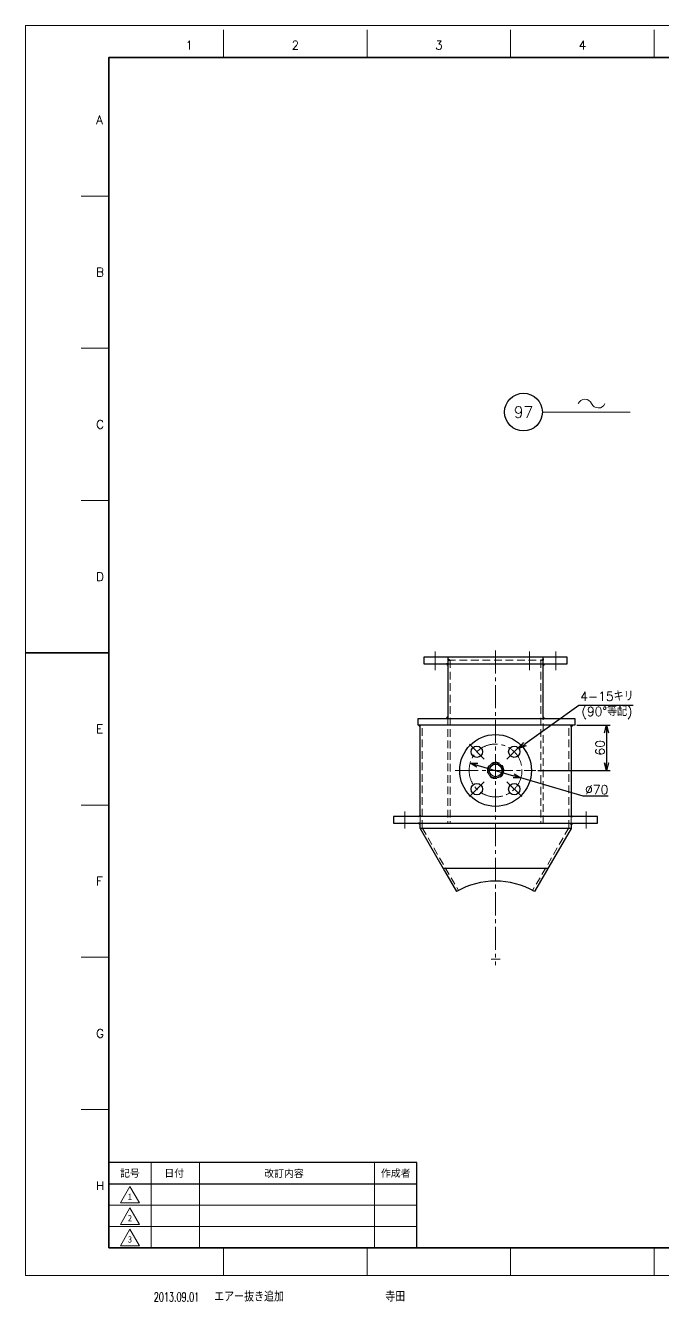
# Model space of a CAD drawing. Header units: millimetres. Extents: x 0 to 2352, y -34 to 1655.
# Drawn here: x 0 to 844, y -34 to 1655 of the extents above; entities that cross this region are included whole.
import ezdxf
from ezdxf import colors
from ezdxf.entities.mleader import LeaderData, LeaderLine
from ezdxf.enums import TextEntityAlignment as Align
from ezdxf.math import Vec2, Vec3

# ---------------------------------------------------------------- set-up
doc = ezdxf.new("R2010")
doc.units = ezdxf.units.MM
doc.header["$LTSCALE"] = 1.6
doc.header["$PDMODE"] = 99
doc.header["$PDSIZE"] = 1
doc.linetypes.add('CENTER2', pattern=[28.575, 19.05, -3.175, 3.175, -3.175])
doc.linetypes.add('HIDDEN', pattern=[9.525, 6.35, -3.175])
for name, color, linetype, lineweight in [('04_HIDDEN', 2, 'HIDDEN', 13), ('05_CENTER', 4, 'CENTER2', 13), ('08_DIM', 3, 'Continuous', 13), ('90_FRAME', 5, 'Continuous', 35)]:
    doc.layers.add(name, color=color, linetype=linetype, lineweight=lineweight)
doc.layers.add('91_BLANK', color=5, linetype='Continuous', lineweight=0, plot=False)
doc.styles.add('KSS_TXT', font='txt.shx', dxfattribs={"bigfont": 'extfont2.shx'})
doc.styles.add('MS_G', font='MS Gothic.ttf')
doc.styles.get("Standard").update_dxf_attribs({"font": 'txt.shx', "bigfont": 'extfont2.shx'})
doc.styles.add('表題用', font='MS PGothic.ttf')
doc.dimstyles.new('KSS_DIM', dxfattribs={"dimscale": 4, "dimtxt": 3, "dimasz": 2.5, "dimexe": 1.25, "dimexo": 0.625, "dimtad": 1, "dimdsep": 46, "dimtxsty": 'KSS_TXT', "dimblk": 'OPEN30', "dimcen": 0, "dimazin": 2, "dimtfac": 0.75, "dimtmove": 0, "dimatfit": 3, "dimldrblk": 'OPEN30', "dimfxl": 1.25, "dimtolj": 1, "dimarcsym": 0})
doc.dimstyles.new('KSS_DIM$3', dxfattribs={"dimscale": 4, "dimtxt": 3, "dimasz": 2.5, "dimexe": 1.25, "dimexo": 0.625, "dimtad": 1, "dimtih": 1, "dimtoh": 1, "dimdsep": 46, "dimtxsty": 'KSS_TXT', "dimblk": 'OPEN30', "dimcen": 0, "dimazin": 2, "dimtfac": 0.75, "dimtofl": 0, "dimtmove": 0, "dimatfit": 3, "dimldrblk": 'OPEN30', "dimfxl": 1.25, "dimtolj": 1, "dimarcsym": 0})

# ---------------------------------------------------------------- blocks, each defined once
blk = doc.blocks.new('AM_BALLOON1')
at = {"transparency": 16777216}
blk.add_circle((0, 0), 5, dxfattribs=at)
blk.add_attdef('B_NUMBER', text='', height=3, dxfattribs=at).set_placement((0, 0), align=Align.MIDDLE_CENTER)
blk = doc.blocks.new('_OPEN')
at = {"color": 0, "linetype": 'ByBlock'}
for p, q in [((-1, 0.17), (0, 0)), ((0, 0), (-1, -0.17)), ((0, 0), (-1, 0))]:
    blk.add_line(p, q, dxfattribs=at)
blk = doc.blocks.new('p1ba05')
for centre, start, end in [((-2.95, 0.29), 24.2276, 155.5758), ((0, 1.62), 204.2276, 335.5758)]:
    blk.add_arc(centre, 1.62, start, end)
blk = doc.blocks.new('_Open30')
at = {"color": 0, "linetype": 'ByBlock', "lineweight": -2}
for p, q in [((-1, 0.27), (0, 0)), ((0, 0), (-1, -0.27)), ((0, 0), (-1, 0))]:
    blk.add_line(p, q, dxfattribs=at)
blk = doc.blocks.new('*D182')
at = {"layer": '08_DIM', "color": 0, "lineweight": -2, "transparency": 16777216}
for p, q in [((730, 729), (774.5, 729)), ((769.5, 719), (769.5, 679)), ((678.3, 669), (774.5, 669))]:
    blk.add_line(p, q, dxfattribs=at)
at = {"layer": 'Defpoints', "color": 0, "transparency": 16777216}
for p in [(727.5, 729), (675.8, 669), (769.5, 669)]:
    blk.add_point(p, dxfattribs=at)
at = {"layer": '08_DIM', "color": 0, "lineweight": -2, "transparency": 16777216, "xscale": 10, "yscale": 10, "zscale": 10}
for p, rotation in [((769.5, 729), 90), ((769.5, 669), 270)]:
    blk.add_blockref('_Open30', p, dxfattribs=dict(at, rotation=rotation))
at = {"layer": '08_DIM', "color": 0, "transparency": 16777216, "insert": (761, 699), "char_height": 12, "attachment_point": 5, "rotation": 90, "style": 'KSS_TXT'}
blk.add_mtext('\\A1;60', dxfattribs=at)
blk = doc.blocks.new('*D200')
at = {"layer": '08_DIM', "color": 0, "lineweight": -2, "transparency": 16777216}
for p, q in [((732.6, 755.1), (661.5, 703.9)), ((804.9, 755.1), (732.6, 755.1))]:
    blk.add_line(p, q, dxfattribs=at)
at = {"layer": 'Defpoints', "color": 0, "transparency": 16777216}
for p in [(653.4, 698.1), (641.2, 689.3)]:
    blk.add_point(p, dxfattribs=at)
at = {"layer": '08_DIM', "color": 0, "lineweight": -2, "transparency": 16777216, "xscale": 10, "yscale": 10, "zscale": 10, "rotation": 215.7228221517167}
blk.add_blockref('_Open30', (653.4, 698.1), dxfattribs=at)
at = {"layer": '08_DIM', "color": 0, "transparency": 16777216, "insert": (770, 755.1), "char_height": 12, "attachment_point": 5, "style": 'KSS_TXT'}
blk.add_mtext('\\A1;4-15キリ\\P(90°等配)', dxfattribs=at)
blk = doc.blocks.new('*D201')
at = {"layer": '08_DIM', "color": 0, "lineweight": -2, "transparency": 16777216}
for p, q in [((588.9, 678.8), (646.5, 662)), ((738.7, 635.1), (656.1, 659.2)), ((771.7, 635.1), (738.7, 635.1))]:
    blk.add_line(p, q, dxfattribs=at)
at = {"layer": 'Defpoints', "color": 0, "transparency": 16777216}
for p in [(588.9, 678.8), (656.1, 659.2)]:
    blk.add_point(p, dxfattribs=at)
at = {"layer": '08_DIM', "color": 0, "lineweight": -2, "transparency": 16777216, "xscale": 10, "yscale": 10, "zscale": 10}
for p, rotation in [((588.9, 678.8), 163.7517484770488), ((656.1, 659.2), 343.7517484770489)]:
    blk.add_blockref('_Open30', p, dxfattribs=dict(at, rotation=rotation))
at = {"layer": '08_DIM', "color": 0, "transparency": 16777216, "insert": (756.4, 643.6), "char_height": 12, "attachment_point": 5, "style": 'KSS_TXT'}
blk.add_mtext('\\A1;%%C70', dxfattribs=at)

msp = doc.modelspace()

# ---------------------------------------------------------------- linework, layer by layer
at = {"color": 0}
for p, q in [((522.514, 608.99), (522.514, 728.99)), ((722.514, 728.99), (722.514, 608.99)), ((522.514, 592.195), (522.514, 599.99)), ((522.514, 592.195), (555.014, 535.904)), ((722.514, 592.196), (690.014, 535.904)), ((722.514, 598.99), (722.514, 591.196)), ((555.013, 535.904), (570.764, 508.624)), ((690.014, 535.904), (674.262, 508.62))]:
    msp.add_line(p, q, dxfattribs=at)
at = {"color": 3}
for p, q in [((722.514, 592.196), (522.514, 592.195)), ((691.796, 538.99), (553.232, 538.99))]:
    msp.add_line(p, q, dxfattribs=at)
at = {"color": 0}
for points in [[(527.514, 809.99), (717.514, 809.99), (717.514, 818.99), (527.514, 818.99)], [(520.059, 737.99), (727.514, 737.99), (727.514, 728.99), (520.059, 728.99)], [(757.514, 607.99), (487.514, 607.99), (487.514, 598.99), (757.514, 598.99)]]:
    msp.add_lwpolyline(points, close=True, dxfattribs=at)
msp.add_lwpolyline([(685.514, 738.99), (685.514, 818.99), (559.514, 818.99), (559.514, 738.99)], dxfattribs=at)
at = {"color": 3}
for points in [[(559.514, 814.99), (561.514, 814.99), (559.514, 816.99), (559.514, 816.99)], [(685.514, 814.99), (683.514, 814.99), (685.514, 816.99), (685.514, 816.99)], [(559.514, 809.99), (557.514, 809.99), (559.514, 807.99), (559.514, 807.99)], [(685.514, 809.99), (687.514, 809.99), (685.514, 807.99), (685.514, 807.99)], [(522.514, 728.99), (520.514, 728.99), (522.514, 726.99), (522.514, 726.99)], [(559.514, 737.99), (557.514, 737.99), (559.514, 739.99), (559.514, 739.99)], [(685.514, 737.99), (687.514, 737.99), (685.514, 739.99), (685.514, 739.99)], [(722.514, 728.99), (724.514, 728.99), (722.514, 726.99), (722.514, 726.99)], [(522.514, 607.99), (520.514, 607.99), (522.514, 609.99), (522.514, 609.99)], [(722.514, 607.99), (724.514, 607.99), (722.514, 609.99), (722.514, 609.99)], [(522.514, 598.99), (520.514, 598.99), (522.514, 596.99), (522.514, 596.99)], [(722.514, 598.99), (724.514, 598.99), (722.514, 596.99), (722.514, 596.99)]]:
    msp.add_lwpolyline(points, close=True, dxfattribs=at)
at = {"color": 0}
for centre, radius in [((622.514, 668.99), 47.5), ((597.765, 693.739), 7.5), ((647.263, 693.739), 7.5), ((622.514, 668.99), 10), ((622.514, 668.99), 8.35), ((597.765, 644.241), 7.5), ((647.263, 644.241), 7.5)]:
    msp.add_circle(centre, radius, dxfattribs=at)
msp.add_arc((622.514, 418.99), 103.5, 60, 120, dxfattribs=at)
at = {"layer": '04_HIDDEN'}
for p, q in [((559.514, 814.99), (685.514, 814.99)), ((562.514, 814.99), (562.514, 598.99)), ((682.514, 814.99), (682.514, 598.99)), ((525.514, 592.998), (525.514, 728.99)), ((719.514, 593), (719.514, 728.99)), ((522.514, 598.99), (522.514, 607.99)), ((525.514, 592.998), (573.397, 510.064)), ((719.514, 593), (671.629, 510.06)), ((722.514, 598.99), (722.514, 607.99))]:
    msp.add_line(p, q, dxfattribs=at)
for points in [[(559.514, 818.99), (527.514, 818.99), (527.514, 809.99), (559.514, 809.99)], [(685.514, 818.99), (717.514, 818.99), (717.514, 809.99), (685.514, 809.99)]]:
    msp.add_lwpolyline(points, close=True, dxfattribs=at)
msp.add_lwpolyline([(559.514, 738.99), (559.514, 598.99), (685.514, 598.99), (685.514, 738.99)], dxfattribs=at)
msp.add_circle((622.514, 668.99), 10.85, dxfattribs=at)
at = {"layer": '05_CENTER'}
for p, q in [((542.514, 802.022), (542.514, 826.711)), ((622.514, 827.665), (622.514, 411.145)), ((667.514, 802.022), (667.514, 826.711)), ((702.514, 802.022), (702.514, 826.711)), ((607.626, 683.878), (587.905, 703.599)), ((637.403, 683.878), (657.123, 703.599)), ((569.183, 668.99), (675.846, 668.99)), ((607.626, 654.102), (587.905, 634.381)), ((637.403, 654.102), (657.123, 634.381)), ((502.514, 614.633), (502.514, 592.305)), ((742.514, 614.633), (742.514, 592.305)), ((628.51, 418.99), (616.518, 418.99))]:
    msp.add_line(p, q, dxfattribs=at)
msp.add_circle((622.514, 668.99), 35, dxfattribs=at)
at = {"layer": '08_DIM'}
msp.add_line((684.536, 1143.557), (800.903, 1143.557), dxfattribs=at)
at = {"layer": '90_FRAME', "color": 4, "lineweight": 13}
for p, q in [((262.346, 1613), (262.346, 1649.812)), ((452.437, 1613), (452.437, 1649.812)), ((642.528, 1613), (642.528, 1649.812)), ((832.619, 1613), (832.619, 1649.812)), ((110.322, 1429.72), (73.51, 1429.72)), ((110.322, 1228.088), (73.51, 1228.088)), ((110.322, 1026.456), (73.51, 1026.456)), ((110.322, 623.192), (73.51, 623.192)), ((110.322, 421.56), (73.51, 421.56)), ((110.322, 219.928), (73.51, 219.928)), ((262.346, 0), (262.346, 36.647)), ((452.437, 0), (452.437, 36.647)), ((642.528, 0), (642.528, 36.647)), ((832.619, 0), (832.619, 36.647))]:
    msp.add_line(p, q, dxfattribs=at)
at = {"layer": '90_FRAME'}
msp.add_line((0, 824.824), (110.322, 824.824), dxfattribs=at)
at = {"layer": '90_FRAME', "color": 0, "lineweight": 13}
for p, q in [((166.322, 36.647), (166.322, 149.79)), ((230.322, 36.647), (230.322, 149.79)), ((462.322, 36.647), (462.322, 149.79)), ((110.322, 93.219), (518.322, 93.219)), ((110.322, 64.933), (518.322, 64.933))]:
    msp.add_line(p, q, dxfattribs=at)
at = {"layer": '90_FRAME', "color": 0, "lineweight": 25}
msp.add_line((110.322, 121.504), (518.322, 121.504), dxfattribs=at)
at = {"layer": '90_FRAME'}
msp.add_lwpolyline([(110.322, 36.647), (2315.279, 36.647), (2315.279, 1613), (110.322, 1613)], close=True, dxfattribs=at)
at = {"layer": '90_FRAME', "color": 0, "lineweight": 25}
msp.add_lwpolyline([(110.322, 36.647), (518.322, 36.647), (518.322, 149.79), (110.322, 149.79)], close=True, dxfattribs=at)
at = {"layer": '90_FRAME', "color": 0, "lineweight": 13}
for points in [[(125.594, 96.223), (138.322, 118.269), (151.051, 96.223), (125.594, 96.223)], [(125.594, 67.937), (138.322, 89.984), (151.051, 67.937), (125.594, 67.937)], [(125.594, 39.652), (138.322, 61.698), (151.051, 39.652), (125.594, 39.652)]]:
    msp.add_lwpolyline(points, dxfattribs=at)
at = {"layer": '91_BLANK'}
msp.add_lwpolyline([(0, 0), (2352.09, 0), (2352.09, 1655.492), (0, 1655.492)], close=True, dxfattribs=at)

# ---------------------------------------------------------------- block references
at = {"layer": '08_DIM', "xscale": 6, "yscale": 6, "zscale": 6}
msp.add_blockref('p1ba05', (758.558, 1149.027), dxfattribs=at)

# ---------------------------------------------------------------- texts
at = {"layer": '90_FRAME', "color": 0, "lineweight": 13, "style": 'KSS_TXT'}
for s, p in [('1', (216.91, 1620.332)), ('2', (357.392, 1620.332)), ('3', (547.482, 1620.332)), ('4', (737.573, 1620.332))]:
    msp.add_text(s, height=11.36, dxfattribs=at).set_placement(p, align=Align.BOTTOM_CENTER)
for s, p in [('A', (93.599, 1530.536)), ('B', (93.599, 1328.904)), ('C', (93.599, 1127.272)), ('D', (93.599, 925.64)), ('E', (93.599, 724.008)), ('F', (93.599, 522.376)), ('G', (93.599, 320.744)), ('H', (93.599, 119.111))]:
    msp.add_text(s, height=11.36, dxfattribs=at).set_placement(p, align=Align.MIDDLE_LEFT)
at = {"layer": '90_FRAME', "color": 0, "style": '表題用'}
for s, p in [('記号', (138.322, 135.647)), ('日付', (196.948, 135.647)), ('作成者', (490.322, 135.647))]:
    msp.add_text(s, height=9.6, dxfattribs=at).set_placement(p, align=Align.MIDDLE_CENTER)
msp.add_text('改訂内容', height=9.6, dxfattribs=at).set_placement((342.322, 135.647), align=Align.MIDDLE)
at = {"layer": '90_FRAME', "color": 0, "lineweight": 13, "style": 'MS_G'}
for s, p in [('1', (138.322, 104.533)), ('2', (138.322, 76.247)), ('3', (138.322, 47.962))]:
    msp.add_text(s, height=8.486, dxfattribs=at).set_placement(p, align=Align.MIDDLE)
at = {"layer": '90_FRAME', "color": 3, "lineweight": 13, "width": 0.65}
msp.add_text('2013.09.01', height=12, dxfattribs=at).set_placement((169.907, -34.168))
at = {"layer": '90_FRAME', "color": 3, "lineweight": 13}
for s, p in [('エアー抜き追加', (249.873, -34.168)), ('寺田', (476.42, -34.168))]:
    msp.add_text(s, height=12, dxfattribs=at).set_placement(p)

# ---------------------------------------------------------------- dimensions: what is measured, and where the dimension line sits
at = {"layer": '08_DIM'}
dim = msp.add_diameter_dim_2p(p1=(641.174, 689.34), p2=(653.352, 698.098), text='4-<>', dimstyle='KSS_DIM$3', override={"dimpost": '<>キリ\\X(90°等配)'}, dxfattribs=at)
dim.commit()
dim.dimension.update_dxf_attribs({"geometry": '*D200', "text_midpoint": (769.967, 755.066), "dimtype": 163})
dim = msp.add_linear_dim(base=(769.543, 668.99), p1=(727.514, 728.99), p2=(675.846, 668.99), angle=90, dimstyle='KSS_DIM', dxfattribs=at)
dim.commit()
dim.dimension.update_dxf_attribs({"geometry": '*D182', "text_midpoint": (761.043, 698.99)})
dim = msp.add_diameter_dim_2p(p1=(588.913, 678.763), p2=(656.117, 659.177), dimstyle='KSS_DIM$3', override={"dimpost": '%%C<>', "dimtix": 1, "dimatfit": 2}, dxfattribs=at)
dim.commit()
dim.dimension.update_dxf_attribs({"geometry": '*D201', "text_midpoint": (756.439, 635.112), "dimtype": 163})

# ---------------------------------------------------------------- leaders
ml = msp.add_multileader_block('Standard', dxfattribs=at)
ml.set_content('AM_BALLOON1', color=256, scale=5)
ml.set_attribute('B_NUMBER', '97', width=0)
ml.set_leader_properties(color=256, linetype='ByLayer', lineweight=-1)
ml.set_arrow_properties(name='OPEN')
ml.build(insert=Vec2(0, 0))
ml.multileader.update_dxf_attribs({"leader_type": 0, "has_dogleg": 0, "text_right_attachment_type": 6, "dogleg_length": 0, "arrow_head_size": 10, "scale": 2.5, "block_connection_type": 1})
ctx = ml.context
ctx.base_point, ctx.scale, ctx.char_height, ctx.arrow_head_size, ctx.landing_gap_size, ctx.plane_origin = Vec3(659.506, 1143.577), 2.5, 20, 10, 10, Vec3(659.506, 1143.577)
ctx.right_attachment, ctx.attachment_type = 6, 1
notes = []
notes.append((ctx, [(0, (0, 0, 0), (0, 0), (1, 0), 1, [])]))
ctx.block.insert = Vec3(659.506, 1143.577)
for ctx, leaders in notes:
    for number, flags, end, landing, length, lines in leaders:
        leader = LeaderData()
        leader.index, (leader.has_last_leader_line, leader.has_dogleg_vector, leader.attachment_direction) = number, flags
        leader.last_leader_point, leader.dogleg_vector, leader.dogleg_length = Vec3(end), Vec3(landing), length
        for number, points, colour, breaks in lines:
            line = LeaderLine()
            line.index, line.vertices, line.color, line.breaks = number, Vec3.list(points), colors.encode_raw_color(colour), breaks
            leader.lines.append(line)
        ctx.leaders.append(leader)

doc.saveas('drawing.dxf')
